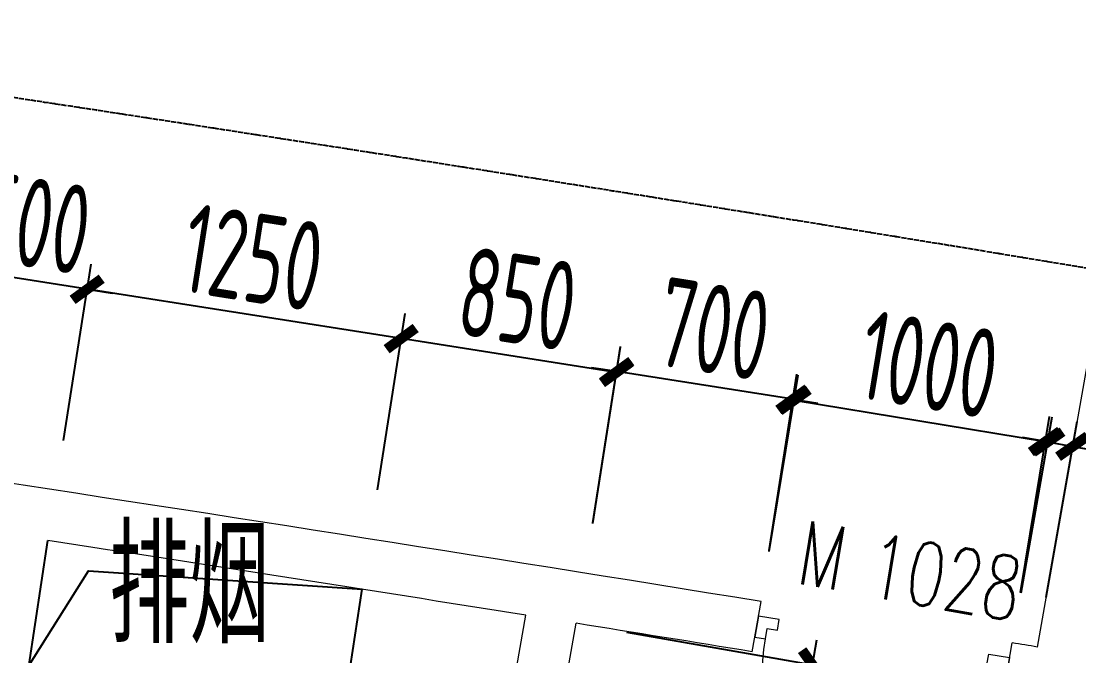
# Model space of a CAD drawing. Header units: millimetres. Extents: x 11677979 to 24947533, y -12764720 to -6308891.
# Drawn here: x 11824418 to 11828572, y -6395719 to -6393225 of the extents above; entities that cross this region are included whole.
import ezdxf
from ezdxf.enums import TextEntityAlignment as Align

# ---------------------------------------------------------------- set-up
doc = ezdxf.new("R2010")
doc.units = ezdxf.units.MM
doc.header["$LTSCALE"] = 10
for name, pattern in [('A2-RG-AXIS$0$CENTER', [2, 1.25, -0.25, 0.25, -0.25]), ('A2-RG-AXIS$0$DOTE', [2.42, 2, -0.2, 0.02, -0.2]), ('A2-RI-F4$0$A2-RG-AXIS$0$CENTER', [2, 1.25, -0.25, 0.25, -0.25]), ('A2-RI-F4$0$A2-RG-AXIS$0$DOTE', [2.42, 2, -0.2, 0.02, -0.2])]:
    doc.linetypes.add(name, pattern=pattern)
for name, color, linetype in [('A2-RB-F4$0$$34$A-DIMS-100', 1, 'Continuous'), ('A2-RB-F4$0$A-DIMS-100', 1, 'Continuous'), ('A2-RG-AXIS$0$A-GRID', 1, 'A2-RG-AXIS$0$CENTER'), ('A2-RI-F4$0$A-HOLE', 2, 'Continuous'), ('A2-RI-F4$0$A-SYMB-AREA', 4, 'Continuous'), ('A2-RI-F4$0$A-SYMB-DOOR', 4, 'Continuous'), ('A2-RI-F4$0$A-SYMB-NAME', 4, 'Continuous'), ('A2-RI-F4$0$A-SYMB-VOID', 35, 'Continuous'), ('A2-RI-F4$0$A2-RB-F4$0$$34$A-DIMS-100', 1, 'Continuous'), ('A2-RI-F4$0$A2-RB-F4$0$A-DIMS-100', 1, 'Continuous'), ('A2-RI-F4$0$A2-RG-AXIS$0$A-GRID', 1, 'A2-RI-F4$0$A2-RG-AXIS$0$CENTER')]:
    doc.layers.add(name, color=color, linetype=linetype)
for name, color, linetype, lineweight in [('A2-RI-F4$0$$0$A-WALL', 7, 'Continuous', 5), ('A2-RI-F4$0$A-DOOR', 32, 'Continuous', 5), ('A2-RI-F4$0$A-WALL', 7, 'Continuous', 5)]:
    doc.layers.add(name, color=color, linetype=linetype, lineweight=lineweight)
doc.styles.add('A2-RB-F4$0$$0$XD2008', font='hzs.shx', dxfattribs={"width": 0.7, "bigfont": 'hztxt.shx'})
doc.styles.add('A2-RB-F4$0$XD2008', font='hzs.shx', dxfattribs={"width": 0.7, "bigfont": 'hztxt.shx'})
doc.styles.add('A2-RI-F4$0$A2-RB-F4$0$$0$XD2008', font='hzs.shx', dxfattribs={"width": 0.7, "bigfont": 'hztxt.shx'})
doc.styles.add('A2-RI-F4$0$A2-RB-F4$0$XD2008', font='hzs.shx', dxfattribs={"width": 0.7, "bigfont": 'hztxt.shx'})
doc.styles.add('A2-RI-F4$0$ECADI', font='hzs.shx', dxfattribs={"width": 0.7, "bigfont": 'hztxt.shx'})
doc.styles.add('A2-RI-F4$0$ECADI-TXT', font='simplex.shx', dxfattribs={"bigfont": 'hztxt.shx'})
doc.dimstyles.new('A2-RB-F4$0$$0$XD100$0', dxfattribs={"dimscale": 100, "dimtxt": 3.5, "dimasz": 1, "dimexe": 1, "dimexo": 2, "dimgap": 0.5, "dimtad": 1, "dimdec": 0, "dimdsep": 46, "dimtxsty": 'A2-RB-F4$0$$0$XD2008', "dimblk1": 'A2-RB-F4$0$$20$_ArchTick', "dimblk2": 'A2-RB-F4$0$$20$_ArchTick', "dimsah": 1, "dimcen": 2.5, "dimclrt": 4, "dimaunit": 1, "dimadec": 0, "dimazin": 0, "dimtfac": 1, "dimtdec": 0, "dimtix": 1, "dimtmove": 2, "dimatfit": 3, "dimfxl": 0, "dimtolj": 1, "dimtzin": 0, "dimarcsym": 0})
doc.dimstyles.new('A2-RB-F4$0$XD100$0', dxfattribs={"dimscale": 100, "dimtxt": 3.5, "dimasz": 1, "dimexe": 1, "dimexo": 2, "dimgap": 0.5, "dimtad": 1, "dimdec": 0, "dimdsep": 46, "dimtxsty": 'A2-RB-F4$0$XD2008', "dimblk1": 'A2-RB-F4$0$_ArchTick', "dimblk2": 'A2-RB-F4$0$_ArchTick', "dimsah": 1, "dimcen": 2.5, "dimclrt": 4, "dimaunit": 1, "dimadec": 0, "dimazin": 0, "dimtfac": 1, "dimtdec": 0, "dimtix": 1, "dimtmove": 1, "dimatfit": 3, "dimfxl": 0, "dimtolj": 1, "dimtzin": 0, "dimarcsym": 0})
doc.dimstyles.new('A2-RI-F4$0$A2-RB-F4$0$$0$XD100$0', dxfattribs={"dimscale": 100, "dimtxt": 3.5, "dimasz": 1, "dimexe": 1, "dimexo": 2, "dimgap": 0.5, "dimtad": 1, "dimdec": 0, "dimdsep": 46, "dimtxsty": 'A2-RI-F4$0$A2-RB-F4$0$$0$XD2008', "dimblk1": 'A2-RI-F4$0$A2-RB-F4$0$$20$_ArchTick', "dimblk2": 'A2-RI-F4$0$A2-RB-F4$0$$20$_ArchTick', "dimsah": 1, "dimcen": 2.5, "dimclrt": 4, "dimaunit": 1, "dimadec": 0, "dimazin": 0, "dimtfac": 1, "dimtdec": 0, "dimtix": 1, "dimtmove": 2, "dimatfit": 3, "dimfxl": 0, "dimtolj": 1, "dimtzin": 0, "dimarcsym": 0})
doc.dimstyles.new('A2-RI-F4$0$A2-RB-F4$0$XD100$0', dxfattribs={"dimscale": 100, "dimtxt": 3.5, "dimasz": 1, "dimexe": 1, "dimexo": 2, "dimgap": 0.5, "dimtad": 1, "dimdec": 0, "dimdsep": 46, "dimtxsty": 'A2-RI-F4$0$A2-RB-F4$0$XD2008', "dimblk1": 'A2-RI-F4$0$A2-RB-F4$0$_ArchTick', "dimblk2": 'A2-RI-F4$0$A2-RB-F4$0$_ArchTick', "dimsah": 1, "dimcen": 2.5, "dimclrt": 4, "dimaunit": 1, "dimadec": 0, "dimazin": 0, "dimtfac": 1, "dimtdec": 0, "dimtix": 1, "dimtmove": 1, "dimatfit": 3, "dimfxl": 0, "dimtolj": 1, "dimtzin": 0, "dimarcsym": 0})

# ---------------------------------------------------------------- blocks, each defined once
blk = doc.blocks.new('A2-RB-F4$0$$20$_ArchTick')
at = {"color": 0, "linetype": 'ByBlock', "const_width": 0.4}
blk.add_lwpolyline([(-0.5, -0.5), (0.5, 0.5)], dxfattribs=at)
blk = doc.blocks.new('*D254')
at = {"layer": 'A2-RB-F4$0$$34$A-DIMS-100', "color": 0, "lineweight": -2, "transparency": 16777216}
blk.add_arc((11796634.3, -6576007.2), 192224.7, 80.006396, 81.384918, dxfattribs=at)
at = {"layer": 'Defpoints', "color": 0, "transparency": 16777216}
for p in [(11827609, -6371560.4), (11830743.5, -6382438), (11828473.3, -6386437.6), (11828409.3, -6395684.5), (11821587.2, -6411306.8)]:
    blk.add_point(p, dxfattribs=at)
at = {"layer": 'A2-RB-F4$0$$34$A-DIMS-100', "color": 0, "lineweight": -2, "transparency": 16777216, "xscale": 100, "yscale": 100, "zscale": 100}
for p, rotation in [((11825428.7, -6385951.3), 171.384918328804), ((11829992.6, -6386699), 350.0063963859993)]:
    blk.add_blockref('A2-RB-F4$0$$20$_ArchTick', p, dxfattribs=dict(at, rotation=rotation))
at = {"layer": 'A2-RB-F4$0$$34$A-DIMS-100', "color": 4, "transparency": 16777216, "insert": (11827754.7, -6386056.5), "char_height": 350, "attachment_point": 5, "rotation": 350.6957, "style": 'A2-RB-F4$0$$0$XD2008'}
blk.add_mtext('\\A1;1°22\'43"', dxfattribs=at)
blk = doc.blocks.new('*D155')
at = {"layer": 'A2-RB-F4$0$$34$A-DIMS-100', "color": 0, "lineweight": -2, "transparency": 16777216}
for p, q in [((11824094.8, -6394796.1), (11824203.7, -6394103.2)), ((11824584.2, -6394873), (11824693, -6394180.1)), ((11824188.2, -6394202), (11824089.4, -6394186.5)), ((11824677.5, -6394278.8), (11824188.2, -6394202)), ((11824677.5, -6394278.8), (11824776.3, -6394294.4))]:
    blk.add_line(p, q, dxfattribs=at)
at = {"layer": 'Defpoints', "color": 0, "transparency": 16777216}
for p in [(11824188.2, -6394202), (11824063.8, -6394993.7), (11824553.1, -6395070.6)]:
    blk.add_point(p, dxfattribs=at)
at = {"layer": 'A2-RB-F4$0$$34$A-DIMS-100', "color": 0, "lineweight": -2, "transparency": 16777216, "xscale": 100, "yscale": 100, "zscale": 100}
for p, rotation in [((11824188.2, -6394202), 351.0715733886557), ((11824677.5, -6394278.8), 171.0715733886558)]:
    blk.add_blockref('A2-RB-F4$0$$20$_ArchTick', p, dxfattribs=dict(at, rotation=rotation))
at = {"layer": 'A2-RB-F4$0$$34$A-DIMS-100', "color": 4, "transparency": 16777216, "insert": (11824467.8, -6394018.1), "char_height": 350, "attachment_point": 5, "rotation": 351.0716, "style": 'A2-RB-F4$0$$0$XD2008'}
blk.add_mtext('\\A1;500', dxfattribs=at)
blk = doc.blocks.new('*D156')
at = {"layer": 'A2-RB-F4$0$$34$A-DIMS-100', "color": 0, "lineweight": -2, "transparency": 16777216}
for p, q in [((11828345.3, -6395471.1), (11828467.1, -6394780.3)), ((11828443.8, -6395488.5), (11828565.6, -6394797.7)), ((11828449.7, -6394878.8), (11828351.2, -6394861.5)), ((11828449.7, -6394878.8), (11828548.2, -6394896.2)), ((11828548.2, -6394896.2), (11828646.7, -6394913.5))]:
    blk.add_line(p, q, dxfattribs=at)
at = {"layer": 'Defpoints', "color": 0, "transparency": 16777216}
for p in [(11828548.2, -6394896.2), (11828310.6, -6395668.1), (11828409.1, -6395685.5)]:
    blk.add_point(p, dxfattribs=at)
at = {"layer": 'A2-RB-F4$0$$34$A-DIMS-100', "color": 0, "lineweight": -2, "transparency": 16777216, "xscale": 100, "yscale": 100, "zscale": 100}
for p, rotation in [((11828449.7, -6394878.8), 350.0063963856595), ((11828548.2, -6394896.2), 170.0063963856595)]:
    blk.add_blockref('A2-RB-F4$0$$20$_ArchTick', p, dxfattribs=dict(at, rotation=rotation))
at = {"layer": 'A2-RB-F4$0$$34$A-DIMS-100', "color": 4, "transparency": 16777216, "insert": (11828930.8, -6394771.8), "char_height": 350, "attachment_point": 5, "rotation": 350.0064, "style": 'A2-RB-F4$0$$0$XD2008'}
blk.add_mtext('\\A1;100', dxfattribs=at)
blk = doc.blocks.new('*D177')
at = {"layer": 'A2-RB-F4$0$$34$A-DIMS-100', "color": 0, "lineweight": -2, "transparency": 16777216}
for p, q in [((11827356.3, -6395308.5), (11827470.1, -6394616.3)), ((11827453.8, -6394715), (11828440.7, -6394877.2)), ((11828343.1, -6395470.8), (11828456.9, -6394778.5))]:
    blk.add_line(p, q, dxfattribs=at)
at = {"layer": 'Defpoints', "color": 0, "transparency": 16777216}
for p in [(11828440.7, -6394877.2), (11827323.8, -6395505.9), (11828310.6, -6395668.1)]:
    blk.add_point(p, dxfattribs=at)
at = {"layer": 'A2-RB-F4$0$$34$A-DIMS-100', "color": 0, "lineweight": -2, "transparency": 16777216, "xscale": 100, "yscale": 100, "zscale": 100}
for p, rotation in [((11827453.8, -6394715), 170.6644509512134), ((11828440.7, -6394877.2), 350.6644509512134)]:
    blk.add_blockref('A2-RB-F4$0$$20$_ArchTick', p, dxfattribs=dict(at, rotation=rotation))
at = {"layer": 'A2-RB-F4$0$$34$A-DIMS-100', "color": 4, "transparency": 16777216, "insert": (11827983.7, -6394574.1), "char_height": 350, "attachment_point": 5, "rotation": 350.6645, "style": 'A2-RB-F4$0$$0$XD2008'}
blk.add_mtext('\\A1;1000', dxfattribs=at)
blk = doc.blocks.new('A2-RB-F4$0$_ArchTick')
at = {"color": 0, "linetype": 'ByBlock', "const_width": 0.4}
blk.add_lwpolyline([(-0.5, -0.5), (0.5, 0.5)], dxfattribs=at)
blk = doc.blocks.new('*D217')
at = {"layer": 'A2-RB-F4$0$A-DIMS-100', "color": 0, "lineweight": -2, "transparency": 16777216}
for p, q in [((11826795, -6395625.9), (11827624.3, -6395772.1)), ((11827525.8, -6395754.7), (11827543.2, -6395656.3)), ((11827439.1, -6396247.2), (11827525.8, -6395754.7)), ((11826708.2, -6396118.4), (11827537.5, -6396264.6)), ((11827439.1, -6396247.2), (11827421.7, -6396345.7))]:
    blk.add_line(p, q, dxfattribs=at)
at = {"layer": 'Defpoints', "color": 0, "transparency": 16777216}
for p in [(11826598, -6395591.2), (11827525.8, -6395754.7), (11826511.2, -6396083.7)]:
    blk.add_point(p, dxfattribs=at)
at = {"layer": 'A2-RB-F4$0$A-DIMS-100', "color": 0, "lineweight": -2, "transparency": 16777216, "xscale": 100, "yscale": 100, "zscale": 100}
for p, rotation in [((11827525.8, -6395754.7), 260.0063963862418), ((11827439.1, -6396247.2), 80.00639638624183)]:
    blk.add_blockref('A2-RB-F4$0$_ArchTick', p, dxfattribs=dict(at, rotation=rotation))
at = {"layer": 'A2-RB-F4$0$A-DIMS-100', "color": 4, "transparency": 16777216, "insert": (11827260.9, -6395961.9), "char_height": 350, "attachment_point": 5, "rotation": 80.0064, "style": 'A2-RB-F4$0$XD2008'}
blk.add_mtext('\\A1;500', dxfattribs=at)
blk = doc.blocks.new('*D218')
at = {"layer": 'A2-RB-F4$0$$34$A-DIMS-100', "color": 0, "lineweight": -2, "transparency": 16777216}
for p, q in [((11824584.2, -6394873), (11824693, -6394180.1)), ((11825910.6, -6394472.6), (11824677.5, -6394278.8)), ((11825817.3, -6395066.7), (11825926.1, -6394373.8))]:
    blk.add_line(p, q, dxfattribs=at)
at = {"layer": 'Defpoints', "color": 0, "transparency": 16777216}
for p in [(11824677.5, -6394278.8), (11824553.1, -6395070.6), (11825786.2, -6395264.3)]:
    blk.add_point(p, dxfattribs=at)
at = {"layer": 'A2-RB-F4$0$$34$A-DIMS-100', "color": 0, "lineweight": -2, "transparency": 16777216, "xscale": 100, "yscale": 100, "zscale": 100}
for p, rotation in [((11824677.5, -6394278.8), 171.0715733885623), ((11825910.6, -6394472.6), 351.0715733885623)]:
    blk.add_blockref('A2-RB-F4$0$$20$_ArchTick', p, dxfattribs=dict(at, rotation=rotation))
at = {"layer": 'A2-RB-F4$0$$34$A-DIMS-100', "color": 4, "transparency": 16777216, "insert": (11825329, -6394153.4), "char_height": 350, "attachment_point": 5, "rotation": 351.0716, "style": 'A2-RB-F4$0$$0$XD2008'}
blk.add_mtext('\\A1;1250', dxfattribs=at)
blk = doc.blocks.new('*D219')
at = {"layer": 'A2-RB-F4$0$$34$A-DIMS-100', "color": 0, "lineweight": -2, "transparency": 16777216}
for p, q in [((11825817.3, -6395066.7), (11825926.1, -6394373.8)), ((11826756.6, -6394605.5), (11825910.6, -6394472.6)), ((11826663.2, -6395199.6), (11826772.1, -6394506.7))]:
    blk.add_line(p, q, dxfattribs=at)
at = {"layer": 'Defpoints', "color": 0, "transparency": 16777216}
for p in [(11825910.6, -6394472.6), (11825786.2, -6395264.3), (11826632.2, -6395397.2)]:
    blk.add_point(p, dxfattribs=at)
at = {"layer": 'A2-RB-F4$0$$34$A-DIMS-100', "color": 0, "lineweight": -2, "transparency": 16777216, "xscale": 100, "yscale": 100, "zscale": 100}
for p, rotation in [((11825910.6, -6394472.6), 171.0715733884958), ((11826756.6, -6394605.5), 351.0715733884958)]:
    blk.add_blockref('A2-RB-F4$0$$20$_ArchTick', p, dxfattribs=dict(at, rotation=rotation))
at = {"layer": 'A2-RB-F4$0$$34$A-DIMS-100', "color": 4, "transparency": 16777216, "insert": (11826368.5, -6394316.7), "char_height": 350, "attachment_point": 5, "rotation": 351.0716, "style": 'A2-RB-F4$0$$0$XD2008'}
blk.add_mtext('\\A1;850', dxfattribs=at)
blk = doc.blocks.new('*D220')
at = {"layer": 'A2-RB-F4$0$$34$A-DIMS-100', "color": 0, "lineweight": -2, "transparency": 16777216}
for p, q in [((11826663.7, -6395196.7), (11826772.6, -6394503.7)), ((11826757.1, -6394602.5), (11826658.3, -6394587)), ((11827448.7, -6394711.2), (11826757.1, -6394602.5)), ((11827355.4, -6395305.3), (11827464.2, -6394612.4)), ((11827448.7, -6394711.2), (11827547.5, -6394726.7))]:
    blk.add_line(p, q, dxfattribs=at)
at = {"layer": 'Defpoints', "color": 0, "transparency": 16777216}
for p in [(11826757.1, -6394602.5), (11826632.7, -6395394.3), (11827324.3, -6395502.9)]:
    blk.add_point(p, dxfattribs=at)
at = {"layer": 'A2-RB-F4$0$$34$A-DIMS-100', "color": 0, "lineweight": -2, "transparency": 16777216, "xscale": 100, "yscale": 100, "zscale": 100}
for p, rotation in [((11826757.1, -6394602.5), 351.0715733885792), ((11827448.7, -6394711.2), 171.0715733885792)]:
    blk.add_blockref('A2-RB-F4$0$$20$_ArchTick', p, dxfattribs=dict(at, rotation=rotation))
at = {"layer": 'A2-RB-F4$0$$34$A-DIMS-100', "color": 4, "transparency": 16777216, "insert": (11827137.8, -6394434.6), "char_height": 350, "attachment_point": 5, "rotation": 351.0716, "style": 'A2-RB-F4$0$$0$XD2008'}
blk.add_mtext('\\A1;700', dxfattribs=at)
blk = doc.blocks.new('A2-RG-AXIS')
at = {"layer": 'A2-RG-AXIS$0$A-GRID', "linetype": 'A2-RG-AXIS$0$DOTE'}
for radius in [308700, 304100, 300800]:
    blk.add_arc((11778730.7, -6694178.7), radius, 75.589285, 95.407644, dxfattribs=at)
blk = doc.blocks.new('A2-RI-F4$0$door-1000')
for p, q in [((0.6493, 0.6471), (0.7083, 0.7059)), ((0.7083, 0.7059), (0.7083, 0.7059)), ((0.7083, 0.7059), (0.7672, 0.6469)), ((0.6787, 0.6175), (0.6493, 0.6471)), ((0.7082, 0.647), (0.6787, 0.6175)), ((0.7376, 0.6174), (0.7082, 0.647)), ((0.7672, 0.6469), (0.7376, 0.6174)), ((0.059, 0.0588), (0, 0)), ((0.0884, 0.0293), (0.059, 0.0588)), ((0, 0), (0.0588, -0.059)), ((0, 0), (0, 0)), ((0.0589, -0.0001), (0.0884, 0.0293)), ((0.0588, -0.059), (0.0883, -0.0296)), ((0.0883, -0.0296), (0.0589, -0.0001)), ((0.1179, -0.0002), (0.0883, -0.0296)), ((0.0883, -0.0296), (0.6766, -0.6199)), ((0.7061, -0.5905), (0.1179, -0.0002)), ((0.5051, -0.3888), (0.5301, -0.3639)), ((0.4506, -0.4431), (0.4756, -0.4182)), ((0.6183, -0.5024), (0.6432, -0.4775)), ((0.5638, -0.5566), (0.5888, -0.5318)), ((0.6766, -0.6199), (0.7061, -0.5905))]:
    blk.add_line(p, q)
at = {"lineweight": 13}
for p, q in [((0.6432, -0.4775), (0.5301, -0.3639)), ((0.5638, -0.5566), (0.4506, -0.4431))]:
    blk.add_line(p, q, dxfattribs=at)
blk.add_arc((0.1481, 0.0285), 0.8333, 312.035, 44.9727, dxfattribs=at)
blk = doc.blocks.new('A2-RI-F4$0$5erhfh')
at = {"layer": 'A2-RI-F4$0$A-SYMB-AREA', "style": 'A2-RI-F4$0$ECADI', "width": 0.7}
blk.add_attdef('340M2', text='', height=2.5, dxfattribs=at).set_placement((0, 1.25), align=Align.MIDDLE_LEFT)
at = {"layer": 'A2-RI-F4$0$A-SYMB-NAME', "style": 'A2-RI-F4$0$ECADI', "width": 0.7}
blk.add_attdef('CHINESENAME', (-12.292, 3.087), '', height=4.5, dxfattribs=at)
blk = doc.blocks.new('A2-RI-F4$0$A2-RB-F4$0$$20$_ArchTick')
at = {"color": 0, "linetype": 'ByBlock', "const_width": 0.4}
blk.add_lwpolyline([(-0.5, -0.5), (0.5, 0.5)], dxfattribs=at)
blk = doc.blocks.new('*D779')
at = {"layer": 'A2-RI-F4$0$A2-RB-F4$0$$34$A-DIMS-100', "color": 0, "lineweight": -2, "transparency": 16777216}
blk.add_arc((11796634.3, -6576007.2), 192224.7, 80.006396, 81.384918, dxfattribs=at)
at = {"layer": 'Defpoints', "color": 0, "transparency": 16777216}
for p in [(11827609, -6371560.4), (11830743.5, -6382438), (11828473.3, -6386437.6), (11828409.3, -6395684.5), (11821587.2, -6411306.8)]:
    blk.add_point(p, dxfattribs=at)
at = {"layer": 'A2-RI-F4$0$A2-RB-F4$0$$34$A-DIMS-100', "color": 0, "lineweight": -2, "transparency": 16777216, "xscale": 100, "yscale": 100, "zscale": 100}
for p, rotation in [((11825428.7, -6385951.3), 171.384918328804), ((11829992.6, -6386699), 350.0063963859993)]:
    blk.add_blockref('A2-RI-F4$0$A2-RB-F4$0$$20$_ArchTick', p, dxfattribs=dict(at, rotation=rotation))
at = {"layer": 'A2-RI-F4$0$A2-RB-F4$0$$34$A-DIMS-100', "color": 4, "transparency": 16777216, "insert": (11827754.7, -6386056.5), "char_height": 350, "attachment_point": 5, "rotation": 350.6957, "style": 'A2-RI-F4$0$A2-RB-F4$0$$0$XD2008'}
blk.add_mtext('\\A1;1°22\'43"', dxfattribs=at)
blk = doc.blocks.new('*D680')
at = {"layer": 'A2-RI-F4$0$A2-RB-F4$0$$34$A-DIMS-100', "color": 0, "lineweight": -2, "transparency": 16777216}
for p, q in [((11824094.8, -6394796.1), (11824203.7, -6394103.2)), ((11824584.2, -6394873), (11824693, -6394180.1)), ((11824188.2, -6394202), (11824089.4, -6394186.5)), ((11824677.5, -6394278.8), (11824188.2, -6394202)), ((11824677.5, -6394278.8), (11824776.3, -6394294.4))]:
    blk.add_line(p, q, dxfattribs=at)
at = {"layer": 'Defpoints', "color": 0, "transparency": 16777216}
for p in [(11824188.2, -6394202), (11824063.8, -6394993.7), (11824553.1, -6395070.6)]:
    blk.add_point(p, dxfattribs=at)
at = {"layer": 'A2-RI-F4$0$A2-RB-F4$0$$34$A-DIMS-100', "color": 0, "lineweight": -2, "transparency": 16777216, "xscale": 100, "yscale": 100, "zscale": 100}
for p, rotation in [((11824188.2, -6394202), 351.0715733886557), ((11824677.5, -6394278.8), 171.0715733886558)]:
    blk.add_blockref('A2-RI-F4$0$A2-RB-F4$0$$20$_ArchTick', p, dxfattribs=dict(at, rotation=rotation))
at = {"layer": 'A2-RI-F4$0$A2-RB-F4$0$$34$A-DIMS-100', "color": 4, "transparency": 16777216, "insert": (11824467.8, -6394018.1), "char_height": 350, "attachment_point": 5, "rotation": 351.0716, "style": 'A2-RI-F4$0$A2-RB-F4$0$$0$XD2008'}
blk.add_mtext('\\A1;500', dxfattribs=at)
blk = doc.blocks.new('*D681')
at = {"layer": 'A2-RI-F4$0$A2-RB-F4$0$$34$A-DIMS-100', "color": 0, "lineweight": -2, "transparency": 16777216}
for p, q in [((11828345.3, -6395471.1), (11828467.1, -6394780.3)), ((11828443.8, -6395488.5), (11828565.6, -6394797.7)), ((11828449.7, -6394878.8), (11828351.2, -6394861.5)), ((11828449.7, -6394878.8), (11828548.2, -6394896.2)), ((11828548.2, -6394896.2), (11828646.7, -6394913.5))]:
    blk.add_line(p, q, dxfattribs=at)
at = {"layer": 'Defpoints', "color": 0, "transparency": 16777216}
for p in [(11828548.2, -6394896.2), (11828310.6, -6395668.1), (11828409.1, -6395685.5)]:
    blk.add_point(p, dxfattribs=at)
at = {"layer": 'A2-RI-F4$0$A2-RB-F4$0$$34$A-DIMS-100', "color": 0, "lineweight": -2, "transparency": 16777216, "xscale": 100, "yscale": 100, "zscale": 100}
for p, rotation in [((11828449.7, -6394878.8), 350.0063963856595), ((11828548.2, -6394896.2), 170.0063963856595)]:
    blk.add_blockref('A2-RI-F4$0$A2-RB-F4$0$$20$_ArchTick', p, dxfattribs=dict(at, rotation=rotation))
at = {"layer": 'A2-RI-F4$0$A2-RB-F4$0$$34$A-DIMS-100', "color": 4, "transparency": 16777216, "insert": (11828930.8, -6394771.8), "char_height": 350, "attachment_point": 5, "rotation": 350.0064, "style": 'A2-RI-F4$0$A2-RB-F4$0$$0$XD2008'}
blk.add_mtext('\\A1;100', dxfattribs=at)
blk = doc.blocks.new('*D702')
at = {"layer": 'A2-RI-F4$0$A2-RB-F4$0$$34$A-DIMS-100', "color": 0, "lineweight": -2, "transparency": 16777216}
for p, q in [((11827356.3, -6395308.5), (11827470.1, -6394616.3)), ((11827453.8, -6394715), (11828440.7, -6394877.2)), ((11828343.1, -6395470.8), (11828456.9, -6394778.5))]:
    blk.add_line(p, q, dxfattribs=at)
at = {"layer": 'Defpoints', "color": 0, "transparency": 16777216}
for p in [(11828440.7, -6394877.2), (11827323.8, -6395505.9), (11828310.6, -6395668.1)]:
    blk.add_point(p, dxfattribs=at)
at = {"layer": 'A2-RI-F4$0$A2-RB-F4$0$$34$A-DIMS-100', "color": 0, "lineweight": -2, "transparency": 16777216, "xscale": 100, "yscale": 100, "zscale": 100}
for p, rotation in [((11827453.8, -6394715), 170.6644509512134), ((11828440.7, -6394877.2), 350.6644509512134)]:
    blk.add_blockref('A2-RI-F4$0$A2-RB-F4$0$$20$_ArchTick', p, dxfattribs=dict(at, rotation=rotation))
at = {"layer": 'A2-RI-F4$0$A2-RB-F4$0$$34$A-DIMS-100', "color": 4, "transparency": 16777216, "insert": (11827983.7, -6394574.1), "char_height": 350, "attachment_point": 5, "rotation": 350.6645, "style": 'A2-RI-F4$0$A2-RB-F4$0$$0$XD2008'}
blk.add_mtext('\\A1;1000', dxfattribs=at)
blk = doc.blocks.new('A2-RI-F4$0$A2-RB-F4$0$_ArchTick')
at = {"color": 0, "linetype": 'ByBlock', "const_width": 0.4}
blk.add_lwpolyline([(-0.5, -0.5), (0.5, 0.5)], dxfattribs=at)
blk = doc.blocks.new('*D742')
at = {"layer": 'A2-RI-F4$0$A2-RB-F4$0$A-DIMS-100', "color": 0, "lineweight": -2, "transparency": 16777216}
for p, q in [((11826795, -6395625.9), (11827624.3, -6395772.1)), ((11827525.8, -6395754.7), (11827543.2, -6395656.3)), ((11827439.1, -6396247.2), (11827525.8, -6395754.7)), ((11826708.2, -6396118.4), (11827537.5, -6396264.6)), ((11827439.1, -6396247.2), (11827421.7, -6396345.7))]:
    blk.add_line(p, q, dxfattribs=at)
at = {"layer": 'Defpoints', "color": 0, "transparency": 16777216}
for p in [(11826598, -6395591.2), (11827525.8, -6395754.7), (11826511.2, -6396083.7)]:
    blk.add_point(p, dxfattribs=at)
at = {"layer": 'A2-RI-F4$0$A2-RB-F4$0$A-DIMS-100', "color": 0, "lineweight": -2, "transparency": 16777216, "xscale": 100, "yscale": 100, "zscale": 100}
for p, rotation in [((11827525.8, -6395754.7), 260.0063963862418), ((11827439.1, -6396247.2), 80.00639638624183)]:
    blk.add_blockref('A2-RI-F4$0$A2-RB-F4$0$_ArchTick', p, dxfattribs=dict(at, rotation=rotation))
at = {"layer": 'A2-RI-F4$0$A2-RB-F4$0$A-DIMS-100', "color": 4, "transparency": 16777216, "insert": (11827260.9, -6395961.9), "char_height": 350, "attachment_point": 5, "rotation": 80.0064, "style": 'A2-RI-F4$0$A2-RB-F4$0$XD2008'}
blk.add_mtext('\\A1;500', dxfattribs=at)
blk = doc.blocks.new('*D743')
at = {"layer": 'A2-RI-F4$0$A2-RB-F4$0$$34$A-DIMS-100', "color": 0, "lineweight": -2, "transparency": 16777216}
for p, q in [((11824584.2, -6394873), (11824693, -6394180.1)), ((11825910.6, -6394472.6), (11824677.5, -6394278.8)), ((11825817.3, -6395066.7), (11825926.1, -6394373.8))]:
    blk.add_line(p, q, dxfattribs=at)
at = {"layer": 'Defpoints', "color": 0, "transparency": 16777216}
for p in [(11824677.5, -6394278.8), (11824553.1, -6395070.6), (11825786.2, -6395264.3)]:
    blk.add_point(p, dxfattribs=at)
at = {"layer": 'A2-RI-F4$0$A2-RB-F4$0$$34$A-DIMS-100', "color": 0, "lineweight": -2, "transparency": 16777216, "xscale": 100, "yscale": 100, "zscale": 100}
for p, rotation in [((11824677.5, -6394278.8), 171.0715733885623), ((11825910.6, -6394472.6), 351.0715733885623)]:
    blk.add_blockref('A2-RI-F4$0$A2-RB-F4$0$$20$_ArchTick', p, dxfattribs=dict(at, rotation=rotation))
at = {"layer": 'A2-RI-F4$0$A2-RB-F4$0$$34$A-DIMS-100', "color": 4, "transparency": 16777216, "insert": (11825329, -6394153.4), "char_height": 350, "attachment_point": 5, "rotation": 351.0716, "style": 'A2-RI-F4$0$A2-RB-F4$0$$0$XD2008'}
blk.add_mtext('\\A1;1250', dxfattribs=at)
blk = doc.blocks.new('*D744')
at = {"layer": 'A2-RI-F4$0$A2-RB-F4$0$$34$A-DIMS-100', "color": 0, "lineweight": -2, "transparency": 16777216}
for p, q in [((11825817.3, -6395066.7), (11825926.1, -6394373.8)), ((11826756.6, -6394605.5), (11825910.6, -6394472.6)), ((11826663.2, -6395199.6), (11826772.1, -6394506.7))]:
    blk.add_line(p, q, dxfattribs=at)
at = {"layer": 'Defpoints', "color": 0, "transparency": 16777216}
for p in [(11825910.6, -6394472.6), (11825786.2, -6395264.3), (11826632.2, -6395397.2)]:
    blk.add_point(p, dxfattribs=at)
at = {"layer": 'A2-RI-F4$0$A2-RB-F4$0$$34$A-DIMS-100', "color": 0, "lineweight": -2, "transparency": 16777216, "xscale": 100, "yscale": 100, "zscale": 100}
for p, rotation in [((11825910.6, -6394472.6), 171.0715733884958), ((11826756.6, -6394605.5), 351.0715733884958)]:
    blk.add_blockref('A2-RI-F4$0$A2-RB-F4$0$$20$_ArchTick', p, dxfattribs=dict(at, rotation=rotation))
at = {"layer": 'A2-RI-F4$0$A2-RB-F4$0$$34$A-DIMS-100', "color": 4, "transparency": 16777216, "insert": (11826368.5, -6394316.7), "char_height": 350, "attachment_point": 5, "rotation": 351.0716, "style": 'A2-RI-F4$0$A2-RB-F4$0$$0$XD2008'}
blk.add_mtext('\\A1;850', dxfattribs=at)
blk = doc.blocks.new('*D745')
at = {"layer": 'A2-RI-F4$0$A2-RB-F4$0$$34$A-DIMS-100', "color": 0, "lineweight": -2, "transparency": 16777216}
for p, q in [((11826663.7, -6395196.7), (11826772.6, -6394503.7)), ((11826757.1, -6394602.5), (11826658.3, -6394587)), ((11827448.7, -6394711.2), (11826757.1, -6394602.5)), ((11827355.4, -6395305.3), (11827464.2, -6394612.4)), ((11827448.7, -6394711.2), (11827547.5, -6394726.7))]:
    blk.add_line(p, q, dxfattribs=at)
at = {"layer": 'Defpoints', "color": 0, "transparency": 16777216}
for p in [(11826757.1, -6394602.5), (11826632.7, -6395394.3), (11827324.3, -6395502.9)]:
    blk.add_point(p, dxfattribs=at)
at = {"layer": 'A2-RI-F4$0$A2-RB-F4$0$$34$A-DIMS-100', "color": 0, "lineweight": -2, "transparency": 16777216, "xscale": 100, "yscale": 100, "zscale": 100}
for p, rotation in [((11826757.1, -6394602.5), 351.0715733885792), ((11827448.7, -6394711.2), 171.0715733885792)]:
    blk.add_blockref('A2-RI-F4$0$A2-RB-F4$0$$20$_ArchTick', p, dxfattribs=dict(at, rotation=rotation))
at = {"layer": 'A2-RI-F4$0$A2-RB-F4$0$$34$A-DIMS-100', "color": 4, "transparency": 16777216, "insert": (11827137.8, -6394434.6), "char_height": 350, "attachment_point": 5, "rotation": 351.0716, "style": 'A2-RI-F4$0$A2-RB-F4$0$$0$XD2008'}
blk.add_mtext('\\A1;700', dxfattribs=at)
blk = doc.blocks.new('A2-RI-F4$0$A2-RG-AXIS')
at = {"layer": 'A2-RI-F4$0$A2-RG-AXIS$0$A-GRID', "linetype": 'A2-RI-F4$0$A2-RG-AXIS$0$DOTE'}
for radius in [308700, 304100, 300800]:
    blk.add_arc((11778730.7, -6694178.7), radius, 75.589285, 95.407644, dxfattribs=at)
blk = doc.blocks.new('A2-RI-F4$0$ECADI-TAG-DOOR')
blk = doc.blocks.new('A2-RB-F4')
at = {"layer": 'A2-RB-F4$0$$34$A-DIMS-100'}
dim = blk.add_angular_dim_2l(base=(11828473.3, -6386437.6), line1=((11827609, -6371560.4), (11821587.2, -6411306.8)), line2=((11828409.3, -6395684.5), (11830743.5, -6382438)), dimstyle='A2-RB-F4$0$$0$XD100$0', override={"dimadec": 4}, dxfattribs=at)
dim.commit()
dim.dimension.update_dxf_attribs({"geometry": '*D254', "text_midpoint": (11827754.7, -6386056.5)})
for p1, p2, text, picture, middle in [((11824553.1, -6395070.6), (11824063.8, -6394993.7), '500', '*D155', (11824467.8, -6394018.1)), ((11825786.2, -6395264.3), (11824553.1, -6395070.6), '1250', '*D218', (11825329, -6394153.4)), ((11826632.2, -6395397.2), (11825786.2, -6395264.3), '850', '*D219', (11826368.5, -6394316.7))]:
    dim = blk.add_aligned_dim(p1=p1, p2=p2, distance=-801.5, text=text, dimstyle='A2-RB-F4$0$$0$XD100$0', dxfattribs=at)
    dim.commit()
    dim.dimension.update_dxf_attribs({"geometry": picture, "text_midpoint": middle})
for p1, p2, distance, picture, middle in [((11827324.3, -6395502.9), (11826632.7, -6395394.3), -801.5, '*D220', (11827137.8, -6394434.6)), ((11827323.8, -6395505.9), (11828310.6, -6395668.1), 801.5, '*D177', (11827983.7, -6394574.1))]:
    dim = blk.add_aligned_dim(p1=p1, p2=p2, distance=distance, dimstyle='A2-RB-F4$0$$0$XD100$0', dxfattribs=at)
    dim.commit()
    dim.dimension.update_dxf_attribs({"geometry": picture, "text_midpoint": middle})
dim = blk.add_linear_dim(base=(11828548.2, -6394896.2), p1=(11828310.6, -6395668.1), p2=(11828409.1, -6395685.5), angle=350.0064, dimstyle='A2-RB-F4$0$$0$XD100$0', dxfattribs=at)
dim.commit()
dim.dimension.update_dxf_attribs({"geometry": '*D156', "text_midpoint": (11828930.8, -6394771.8), "dimtype": 129})
at = {"layer": 'A2-RB-F4$0$A-DIMS-100'}
dim = blk.add_aligned_dim(p1=(11826511.2, -6396083.7), p2=(11826598, -6395591.2), distance=-942.1, dimstyle='A2-RB-F4$0$XD100$0', dxfattribs=at)
dim.commit()
dim.dimension.update_dxf_attribs({"geometry": '*D217', "text_midpoint": (11827260.9, -6395961.9)})
blk = doc.blocks.new('A2-RI-F4$0$A2-RB-F4')
at = {"layer": 'A2-RI-F4$0$A2-RB-F4$0$$34$A-DIMS-100'}
dim = blk.add_angular_dim_2l(base=(11828473.3, -6386437.6), line1=((11827609, -6371560.4), (11821587.2, -6411306.8)), line2=((11828409.3, -6395684.5), (11830743.5, -6382438)), dimstyle='A2-RI-F4$0$A2-RB-F4$0$$0$XD100$0', override={"dimadec": 4}, dxfattribs=at)
dim.commit()
dim.dimension.update_dxf_attribs({"geometry": '*D779', "text_midpoint": (11827754.7, -6386056.5)})
for p1, p2, text, picture, middle in [((11824553.1, -6395070.6), (11824063.8, -6394993.7), '500', '*D680', (11824467.8, -6394018.1)), ((11825786.2, -6395264.3), (11824553.1, -6395070.6), '1250', '*D743', (11825329, -6394153.4)), ((11826632.2, -6395397.2), (11825786.2, -6395264.3), '850', '*D744', (11826368.5, -6394316.7))]:
    dim = blk.add_aligned_dim(p1=p1, p2=p2, distance=-801.5, text=text, dimstyle='A2-RI-F4$0$A2-RB-F4$0$$0$XD100$0', dxfattribs=at)
    dim.commit()
    dim.dimension.update_dxf_attribs({"geometry": picture, "text_midpoint": middle})
for p1, p2, distance, picture, middle in [((11827324.3, -6395502.9), (11826632.7, -6395394.3), -801.5, '*D745', (11827137.8, -6394434.6)), ((11827323.8, -6395505.9), (11828310.6, -6395668.1), 801.5, '*D702', (11827983.7, -6394574.1))]:
    dim = blk.add_aligned_dim(p1=p1, p2=p2, distance=distance, dimstyle='A2-RI-F4$0$A2-RB-F4$0$$0$XD100$0', dxfattribs=at)
    dim.commit()
    dim.dimension.update_dxf_attribs({"geometry": picture, "text_midpoint": middle})
dim = blk.add_linear_dim(base=(11828548.2, -6394896.2), p1=(11828310.6, -6395668.1), p2=(11828409.1, -6395685.5), angle=350.0064, dimstyle='A2-RI-F4$0$A2-RB-F4$0$$0$XD100$0', dxfattribs=at)
dim.commit()
dim.dimension.update_dxf_attribs({"geometry": '*D681', "text_midpoint": (11828930.8, -6394771.8), "dimtype": 129})
at = {"layer": 'A2-RI-F4$0$A2-RB-F4$0$A-DIMS-100'}
dim = blk.add_aligned_dim(p1=(11826511.2, -6396083.7), p2=(11826598, -6395591.2), distance=-942.1, dimstyle='A2-RI-F4$0$A2-RB-F4$0$XD100$0', dxfattribs=at)
dim.commit()
dim.dimension.update_dxf_attribs({"geometry": '*D742', "text_midpoint": (11827260.9, -6395961.9)})
blk = doc.blocks.new('A2-RI-F4')
blk.add_line((11824448.3, -6395760.4), (11824523.2, -6395266))
at = {"layer": 'A2-RI-F4$0$$0$A-WALL'}
for radius, start, end in [(302600, 80.75913, 82.028727), (302400, 80.930169, 81.290183), (302400, 80.759628, 80.89227), (302600, 80.550837, 80.569772)]:
    blk.add_arc((11778730.7, -6694178.7), radius, start, end, dxfattribs=at)
at = {"layer": 'A2-RI-F4$0$A-HOLE', "ltscale": 500}
blk.add_line((11825682, -6395952), (11825756.9, -6395457.6), dxfattribs=at)
at = {"layer": 'A2-RI-F4$0$A-SYMB-VOID', "ltscale": 500}
blk.add_lwpolyline([(11824446.8, -6395760.1), (11824682.9, -6395385.2), (11825756.9, -6395457.6)], dxfattribs=at)
at = {"layer": 'A2-RI-F4$0$A-WALL'}
for p, q in [((11828409.3, -6395684.5), (11830743.5, -6382438)), ((11827289.1, -6395702.9), (11827323.8, -6395505.9)), ((11826313.7, -6396052.1), (11826400.5, -6395559.6)), ((11826441.8, -6396477.8), (11826598, -6395591.2)), ((11828275.9, -6395865.1), (11828310.6, -6395668.1))]:
    blk.add_line(p, q, dxfattribs=at)
for name in ['A2-RI-F4$0$A2-RG-AXIS', 'A2-RI-F4$0$A2-RB-F4']:
    blk.add_blockref(name, (0, 0))
ref = blk.add_blockref('A2-RI-F4$0$5erhfh', (11826267.1, -6396783.8), dxfattribs=dict(xscale=100, yscale=100, zscale=100))
ref.add_attrib('340M2', '0.6m2', (11824638.9, -6396016.8), dxfattribs={"layer": 'A2-RI-F4$0$A-SYMB-AREA', "height": 250, "style": 'A2-RI-F4$0$ECADI', "width": 0.7})
ref.add_attrib('CHINESENAME', '排烟', (11824763.5, -6395669.1), dxfattribs={"layer": 'A2-RI-F4$0$A-SYMB-NAME', "height": 450, "style": 'A2-RI-F4$0$ECADI', "width": 0.7})
at = {"layer": 'A2-RI-F4$0$A-DOOR', "xscale": -999.9999999984589, "yscale": 1000.000000000999, "zscale": 1000, "rotation": 35.56567564533511}
blk.add_blockref('A2-RI-F4$0$door-1000', (11828300, -6395725.5), dxfattribs=at)
at = {"layer": 'A2-RI-F4$0$A-SYMB-DOOR'}
ref = blk.add_blockref('A2-RI-F4$0$ECADI-TAG-DOOR', (11827740.1, -6396219.8, -333.3), dxfattribs=dict(at, xscale=100.0000000012518, yscale=100.0000000012518, zscale=100.0000000012518, rotation=350.4546083261731))
ref.add_attrib('门窗主编号1', 'M', dxfattribs={"height": 250, "rotation": 350.4546, "style": 'A2-RI-F4$0$ECADI-TXT', "width": 0.7}).set_placement((11827634.1, -6395463.3, -333.3), align=Align.RIGHT)
ref.add_attrib('门窗主编号2', '1028', (11827731, -6395483.9), dxfattribs={"height": 250, "rotation": 350.4546, "style": 'A2-RI-F4$0$ECADI-TXT', "width": 0.7})

msp = doc.modelspace()

# ---------------------------------------------------------------- block references
for name in ['A2-RI-F4', 'A2-RG-AXIS', 'A2-RB-F4']:
    msp.add_blockref(name, (0, 0))

doc.saveas('drawing.dxf')
